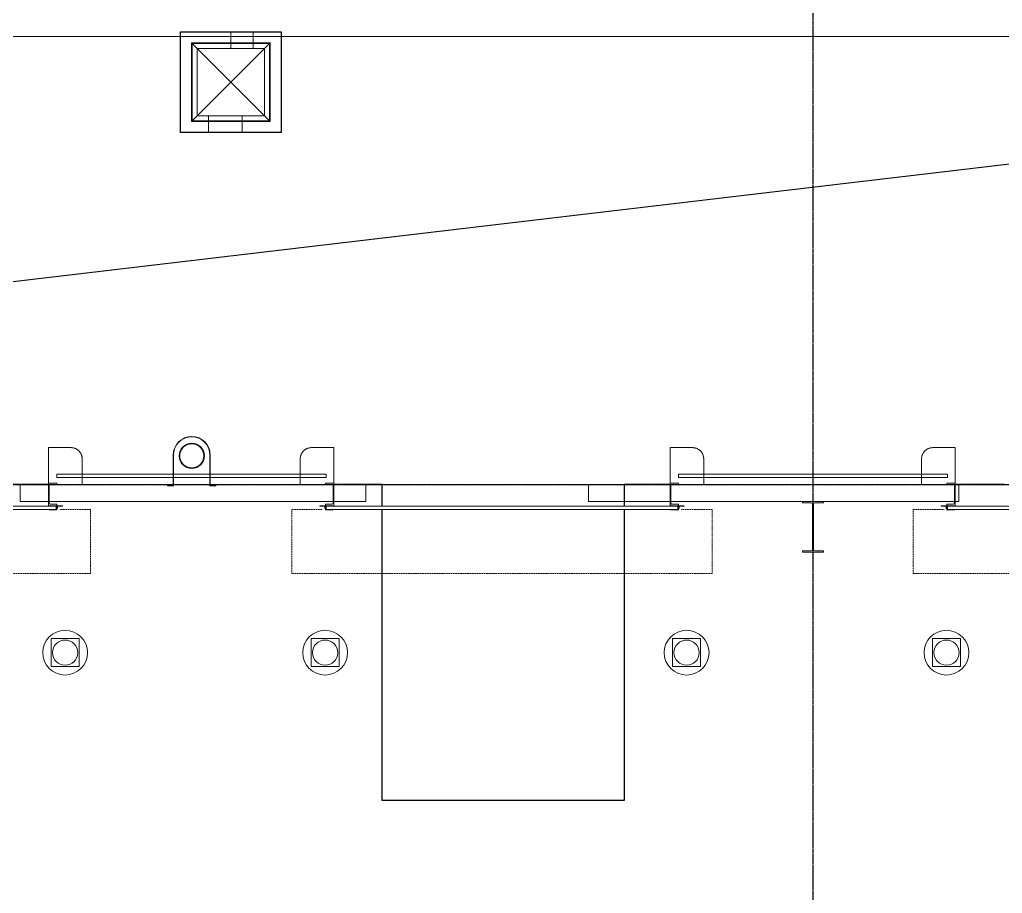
# Model space of a CAD drawing. Header units: millimetres. Extents: x -677815 to 476396, y -125373 to 39000.
# Drawn here: x 169087 to 177855, y -3649 to 4151 of the extents above; entities that cross this region are included whole.
import ezdxf

# ---------------------------------------------------------------- set-up
doc = ezdxf.new("R2010")
doc.units = ezdxf.units.MM
for name, pattern in [('Xref building Toll$0$_SBA Dash - Loose', [5, 3, -2]), ('Xref building Toll$0$_SBA Dash - Tight', [1.6, 1, -0.6]), ('Xref building Toll$0$CENTER', [7, 4, -1, 1, -1]), ('Xref building Toll$0$Grid Line', [22.225, 12.7, -3.175, 3.175, -3.175])]:
    doc.linetypes.add(name, pattern=pattern)
for name, color, linetype, lineweight in [('AM_BOR', 4, 'Continuous', 25), ('Xref building Toll$0$A-DETL', 90, 'Continuous', 9), ('Xref building Toll$0$A-DOOR', 31, 'Continuous', 9), ('Xref building Toll$0$A-DOOR-FRAM', 31, 'Continuous', 9), ('Xref building Toll$0$A-FLOR', 192, 'Continuous', 25), ('Xref building Toll$0$A-GENM', 13, 'Continuous', 9), ('Xref building Toll$0$A-WALL', 113, 'Continuous', 9), ('Xref building Toll$0$P-PIPE', 3, 'Continuous', 9), ('Xref building Toll$0$P-SANR-FIXT', 6, 'Continuous', 9), ('Xref building Toll$0$P-SANR-FIXT-HDLN', 131, 'Continuous', 9), ('Xref building Toll$0$S-COLS', 52, 'Continuous', 9)]:
    doc.layers.add(name, color=color, linetype=linetype, lineweight=lineweight)
doc.layers.add('Xref building Toll$0$S-GRID', color=8, linetype='Continuous')

# ---------------------------------------------------------------- blocks, each defined once
blk = doc.blocks.new('Xref building Toll$0$Toll Grids')
at = {"layer": 'Xref building Toll$0$S-GRID', "linetype": 'Xref building Toll$0$Grid Line'}
for p, q in [((176166, -125373.3), (176166, 36031.5)), ((-9195.8, 0), (280997.7, 0))]:
    blk.add_line(p, q, dxfattribs=at)
blk = doc.blocks.new('Xref building Toll$0$_SBA ROLLER LVDoor_C Clip At Side - 3000W x 3600H-V2-MASTER GROUND FLOOR')
at = {"layer": 'Xref building Toll$0$A-DOOR', "linetype": 'Xref building Toll$0$_SBA Dash - Tight'}
for p, q in [((-1875, 147), (-1875, 717)), ((-1875, 717), (1875, 717)), ((1875, 147), (1875, 717)), ((-1875, 147), (-1600, 147)), ((1600, 147), (1875, 147))]:
    blk.add_line(p, q, dxfattribs=at)
at = {"layer": 'Xref building Toll$0$A-DOOR'}
for p, q in [((-1625, 118), (-1580, 118)), ((-1625, 113), (-1625, 118)), ((-1575, 113), (-1625, 113)), ((-1580, 138), (-1575, 138)), ((-1580, 118), (-1580, 138)), ((-1575, 138), (-1575, 113)), ((-1575, 113), (-1500, 113)), ((-1575, 101), (-1575, 113)), ((-1518, 101), (-1575, 101)), ((-1568, 147), (1568, 147)), ((-1568, 117), (-1568, 147)), ((1568, 117), (-1568, 117)), ((-1506, 75), (-1506, 89)), ((-1500, 113), (-1500, -87)), ((1500, 113), (1575, 113)), ((1500, -87), (1500, 113)), ((1506, 89), (1506, 75)), ((1575, 101), (1518, 101)), ((1568, 147), (1568, 117)), ((1575, 138), (1580, 138)), ((1575, 113), (1575, 138)), ((1575, 113), (1575, 101)), ((1625, 113), (1575, 113)), ((1580, 138), (1580, 118)), ((1580, 118), (1625, 118)), ((1625, 118), (1625, 113)), ((-1575, -87), (-1575, -75)), ((-1500, -87), (-1575, -87)), ((1575, -87), (1500, -87)), ((1575, -75), (1575, -87))]:
    blk.add_line(p, q, dxfattribs=at)
at = {"layer": 'Xref building Toll$0$A-DOOR', "linetype": 'Xref building Toll$0$CENTER'}
for p, q in [((-1800, -75), (-1500, -75)), ((-1800, -305), (-1800, -75)), ((-1800, -75), (1800, -75)), ((-1500, -75), (-1500, -405)), ((1500, -405), (1500, -75)), ((1500, -75), (1800, -75)), ((1800, -75), (1800, -305)), ((-1500, -405), (-1700, -405)), ((1700, -405), (1500, -405))]:
    blk.add_line(p, q, dxfattribs=at)
at = {"layer": 'Xref building Toll$0$A-DOOR'}
for centre, start, end in [((-1518, 89), 360, 90), ((1518, 89), 90, 180)]:
    blk.add_arc(centre, 12, start, end, dxfattribs=at)
at = {"layer": 'Xref building Toll$0$A-DOOR', "linetype": 'Xref building Toll$0$CENTER'}
for centre, start, end in [((-1700, -305), 180, 270), ((1700, -305), 270, 0)]:
    blk.add_arc(centre, 100, start, end, dxfattribs=at)
at = {"layer": 'Xref building Toll$0$A-DOOR-FRAM'}
for p, q in [((-1575, 151), (-1505, 151)), ((-1575, 113), (-1575, 151)), ((-1505, 113), (-1575, 113)), ((-1573, 149), (-1573, 115)), ((-1505, 149), (-1573, 149)), ((-1573, 115), (-1505, 115)), ((-1505, 151), (-1505, 149)), ((-1505, 115), (-1505, 113)), ((1505, 151), (1575, 151)), ((1505, 149), (1505, 151)), ((1573, 149), (1505, 149)), ((1505, 115), (1573, 115)), ((1505, 113), (1505, 115)), ((1575, 113), (1505, 113)), ((1573, 115), (1573, 149)), ((1575, 151), (1575, 113)), ((-1800, -140), (-1800, -75)), ((-1506, -75), (-1500, -75)), ((-1500, -75), (-1500, -405)), ((1500, -75), (1506, -75)), ((1500, -405), (1500, -75)), ((1800, -75), (1800, -140)), ((-1800, -305), (-1800, -169)), ((1800, -169), (1800, -305)), ((-1500, -405), (-1700, -405)), ((1700, -405), (1500, -405))]:
    blk.add_line(p, q, dxfattribs=at)
at = {"layer": 'Xref building Toll$0$A-DOOR-FRAM', "lineweight": 9}
blk.add_line((1562, -75), (-1562, -75), dxfattribs=at)
at = {"layer": 'Xref building Toll$0$A-DOOR-FRAM'}
for centre, start, end in [((-1700, -305), 180, 270), ((1700, -305), 270, 0)]:
    blk.add_arc(centre, 100, start, end, dxfattribs=at)
blk = doc.blocks.new('Xref building Toll$0$Removable - Bollard Cast-In - 165 Bollard 1200 high - B2-623364-MASTER GROUND FLOOR')
at = {"layer": 'Xref building Toll$0$A-GENM'}
for p, q in [((121.7, 187.4), (-128.3, 187.4)), ((-128.3, 187.4), (-128.3, -62.6)), ((-128.3, -62.6), (-128.3, 187.4)), ((-128.3, 187.4), (121.7, 187.4)), ((-128.3, 187.4), (-128.3, 187.4)), ((121.7, -62.6), (121.7, 187.4)), ((121.7, 187.4), (121.7, -62.6)), ((121.7, 187.4), (121.7, 187.4)), ((-128.3, -62.6), (121.7, -62.6)), ((121.7, -62.6), (-128.3, -62.6)), ((-128.3, -62.6), (-128.3, -62.6)), ((121.7, -62.6), (121.7, -62.6))]:
    blk.add_line(p, q, dxfattribs=at)
for radius, start, end in [(200, 360, 180), (200, 0, 180), (200, 360, 180), (200, 0, 180), (112.5, 360, 180), (112.5, 0, 180), (200, 180, 360), (200, 180, 360), (200, 180, 360), (200, 180, 360), (112.5, 180, 360), (112.5, 180, 360)]:
    blk.add_arc((-3.3, 62.4), radius, start, end, dxfattribs=at)
blk = doc.blocks.new('Xref building Toll$0$_SBA ROLLER LVDoor_C Clip At Side - 3000W x 3600H-V1-MASTER GROUND FLOOR')
at = {"layer": 'Xref building Toll$0$A-DOOR', "linetype": 'Xref building Toll$0$_SBA Dash - Tight'}
for p, q in [((-1875, 147), (-1875, 717)), ((-1875, 717), (1875, 717)), ((1875, 147), (1875, 717)), ((-1875, 147), (-1600, 147)), ((1600, 147), (1875, 147))]:
    blk.add_line(p, q, dxfattribs=at)
at = {"layer": 'Xref building Toll$0$A-DOOR'}
for p, q in [((-1625, 118), (-1580, 118)), ((-1625, 113), (-1625, 118)), ((-1575, 113), (-1625, 113)), ((-1580, 138), (-1575, 138)), ((-1580, 118), (-1580, 138)), ((-1575, 138), (-1575, 113)), ((-1575, 113), (-1500, 113)), ((-1575, 101), (-1575, 113)), ((-1518, 101), (-1575, 101)), ((-1568, 147), (1568, 147)), ((-1568, 117), (-1568, 147)), ((1568, 117), (-1568, 117)), ((-1506, 75), (-1506, 89)), ((-1500, 113), (-1500, -87)), ((1500, 113), (1575, 113)), ((1500, -87), (1500, 113)), ((1506, 89), (1506, 75)), ((1575, 101), (1518, 101)), ((1568, 147), (1568, 117)), ((1575, 138), (1580, 138)), ((1575, 113), (1575, 138)), ((1575, 113), (1575, 101)), ((1625, 113), (1575, 113)), ((1580, 138), (1580, 118)), ((1580, 118), (1625, 118)), ((1625, 118), (1625, 113)), ((-1575, -87), (-1575, -75)), ((-1500, -87), (-1575, -87)), ((1575, -87), (1500, -87)), ((1575, -75), (1575, -87))]:
    blk.add_line(p, q, dxfattribs=at)
at = {"layer": 'Xref building Toll$0$A-DOOR', "linetype": 'Xref building Toll$0$CENTER'}
for p, q in [((-1800, -75), (-1500, -75)), ((-1800, -305), (-1800, -75)), ((-1800, -75), (1800, -75)), ((-1500, -75), (-1500, -405)), ((1500, -405), (1500, -75)), ((1500, -75), (1800, -75)), ((1800, -75), (1800, -305)), ((-1500, -405), (-1700, -405)), ((1700, -405), (1500, -405))]:
    blk.add_line(p, q, dxfattribs=at)
at = {"layer": 'Xref building Toll$0$A-DOOR'}
for centre, start, end in [((-1518, 89), 360, 90), ((1518, 89), 90, 180)]:
    blk.add_arc(centre, 12, start, end, dxfattribs=at)
at = {"layer": 'Xref building Toll$0$A-DOOR', "linetype": 'Xref building Toll$0$CENTER'}
for centre, start, end in [((-1700, -305), 180, 270), ((1700, -305), 270, 0)]:
    blk.add_arc(centre, 100, start, end, dxfattribs=at)
at = {"layer": 'Xref building Toll$0$A-DOOR-FRAM'}
for p, q in [((-1575, 151), (-1505, 151)), ((-1575, 113), (-1575, 151)), ((-1505, 113), (-1575, 113)), ((-1573, 149), (-1573, 115)), ((-1505, 149), (-1573, 149)), ((-1573, 115), (-1505, 115)), ((-1505, 151), (-1505, 149)), ((-1505, 115), (-1505, 113)), ((1505, 151), (1575, 151)), ((1505, 149), (1505, 151)), ((1573, 149), (1505, 149)), ((1505, 115), (1573, 115)), ((1505, 113), (1505, 115)), ((1575, 113), (1505, 113)), ((1573, 115), (1573, 149)), ((1575, 151), (1575, 113)), ((-1800, -140), (-1800, -75)), ((-1506, -75), (-1500, -75)), ((-1500, -75), (-1500, -405)), ((1500, -75), (1506, -75)), ((1500, -405), (1500, -75)), ((1800, -75), (1800, -140)), ((-1800, -305), (-1800, -169)), ((1800, -169), (1800, -305)), ((-1500, -405), (-1700, -405)), ((1700, -405), (1500, -405))]:
    blk.add_line(p, q, dxfattribs=at)
at = {"layer": 'Xref building Toll$0$A-DOOR-FRAM', "lineweight": 9}
blk.add_line((1562, -75), (-1562, -75), dxfattribs=at)
at = {"layer": 'Xref building Toll$0$A-DOOR-FRAM'}
for centre, start, end in [((-1700, -305), 180, 270), ((1700, -305), 270, 0)]:
    blk.add_arc(centre, 100, start, end, dxfattribs=at)
blk = doc.blocks.new('Xref building Toll$0$_SBA ROLLER LVDoor_C Clip At Side - 3000W x 3600H-V11-MASTER GROUND FLOOR')
at = {"layer": 'Xref building Toll$0$A-DOOR', "linetype": 'Xref building Toll$0$_SBA Dash - Tight'}
for p, q in [((-1875, 147), (-1875, 717)), ((-1875, 717), (1875, 717)), ((1875, 147), (1875, 717)), ((-1875, 147), (-1600, 147)), ((1600, 147), (1875, 147))]:
    blk.add_line(p, q, dxfattribs=at)
at = {"layer": 'Xref building Toll$0$A-DOOR'}
for p, q in [((-1625, 118), (-1580, 118)), ((-1625, 113), (-1625, 118)), ((-1575, 113), (-1625, 113)), ((-1580, 138), (-1575, 138)), ((-1580, 118), (-1580, 138)), ((-1575, 138), (-1575, 113)), ((-1575, 113), (-1500, 113)), ((-1575, 101), (-1575, 113)), ((-1518, 101), (-1575, 101)), ((-1568, 147), (1568, 147)), ((-1568, 117), (-1568, 147)), ((1568, 117), (-1568, 117)), ((-1506, 75), (-1506, 89)), ((-1500, 113), (-1500, -87)), ((1500, 113), (1575, 113)), ((1500, -87), (1500, 113)), ((1506, 89), (1506, 75)), ((1575, 101), (1518, 101)), ((1568, 147), (1568, 117)), ((1575, 138), (1580, 138)), ((1575, 113), (1575, 138)), ((1575, 113), (1575, 101)), ((1625, 113), (1575, 113)), ((1580, 138), (1580, 118)), ((1580, 118), (1625, 118)), ((1625, 118), (1625, 113)), ((-1575, -87), (-1575, -75)), ((-1500, -87), (-1575, -87)), ((1575, -87), (1500, -87)), ((1575, -75), (1575, -87))]:
    blk.add_line(p, q, dxfattribs=at)
at = {"layer": 'Xref building Toll$0$A-DOOR', "linetype": 'Xref building Toll$0$CENTER'}
for p, q in [((-1800, -75), (-1500, -75)), ((-1800, -305), (-1800, -75)), ((-1800, -75), (1800, -75)), ((-1500, -75), (-1500, -405)), ((1500, -405), (1500, -75)), ((1500, -75), (1800, -75)), ((1800, -75), (1800, -305)), ((-1500, -405), (-1700, -405)), ((1700, -405), (1500, -405))]:
    blk.add_line(p, q, dxfattribs=at)
at = {"layer": 'Xref building Toll$0$A-DOOR'}
for centre, start, end in [((-1518, 89), 360, 90), ((1518, 89), 90, 180)]:
    blk.add_arc(centre, 12, start, end, dxfattribs=at)
at = {"layer": 'Xref building Toll$0$A-DOOR', "linetype": 'Xref building Toll$0$CENTER'}
for centre, start, end in [((-1700, -305), 180, 270), ((1700, -305), 270, 0)]:
    blk.add_arc(centre, 100, start, end, dxfattribs=at)
at = {"layer": 'Xref building Toll$0$A-DOOR-FRAM'}
for p, q in [((-1575, 151), (-1505, 151)), ((-1575, 113), (-1575, 151)), ((-1505, 113), (-1575, 113)), ((-1573, 149), (-1573, 115)), ((-1505, 149), (-1573, 149)), ((-1573, 115), (-1505, 115)), ((-1505, 151), (-1505, 149)), ((-1505, 115), (-1505, 113)), ((1505, 151), (1575, 151)), ((1505, 149), (1505, 151)), ((1573, 149), (1505, 149)), ((1505, 115), (1573, 115)), ((1505, 113), (1505, 115)), ((1575, 113), (1505, 113)), ((1573, 115), (1573, 149)), ((1575, 151), (1575, 113)), ((-1800, -140), (-1800, -75)), ((-1506, -75), (-1500, -75)), ((-1500, -75), (-1500, -405)), ((1500, -75), (1506, -75)), ((1500, -405), (1500, -75)), ((1800, -75), (1800, -140)), ((-1800, -305), (-1800, -169)), ((1800, -169), (1800, -305)), ((-1500, -405), (-1700, -405)), ((1700, -405), (1500, -405))]:
    blk.add_line(p, q, dxfattribs=at)
at = {"layer": 'Xref building Toll$0$A-DOOR-FRAM', "lineweight": 9}
blk.add_line((1562, -75), (-1562, -75), dxfattribs=at)
at = {"layer": 'Xref building Toll$0$A-DOOR-FRAM'}
for centre, start, end in [((-1700, -305), 180, 270), ((1700, -305), 270, 0)]:
    blk.add_arc(centre, 100, start, end, dxfattribs=at)
blk = doc.blocks.new('Xref building Toll$0$DWP_Downpipe - 225mm-1786116-MASTER GROUND FLOOR')
at = {"layer": 'Xref building Toll$0$P-PIPE'}
for radius, start, end in [(112.5, 360, 180), (112.5, 0, 180), (107.5, 0, 180), (107.5, 0, 180), (112.5, 180, 360), (112.5, 180, 360), (107.5, 180, 0), (107.5, 180, 360)]:
    blk.add_arc((-33.5, 236), radius, start, end, dxfattribs=at)
blk = doc.blocks.new('Xref building Toll$0$IVS-GM-DownPipe Cover - DP 225mm-1899590-MASTER GROUND FLOOR')
at = {"layer": 'Xref building Toll$0$A-GENM'}
for p, q in [((-162.5, 275), (-215.5, 275)), ((-215.5, 275), (-215.5, 272)), ((-215.5, 272), (-215.5, 275)), ((-215.5, 275), (-162.5, 275)), ((-215.5, 275), (-215.5, 275)), ((-215.5, 272), (-165.5, 272)), ((-165.5, 272), (-215.5, 272)), ((-215.5, 272), (-215.5, 272)), ((-165.5, 272), (-165.5, 0)), ((-165.5, 0), (-165.5, 272)), ((-165.5, 272), (-165.5, 272)), ((-162.5, 0), (-162.5, 275)), ((-162.5, 275), (-162.5, 0)), ((-162.5, 275), (-162.5, 275)), ((215.5, 275), (162.5, 275)), ((162.5, 275), (162.5, 0)), ((162.5, 0), (162.5, 275)), ((162.5, 275), (215.5, 275)), ((162.5, 275), (162.5, 275)), ((165.5, 0), (165.5, 272)), ((165.5, 272), (215.5, 272)), ((215.5, 272), (165.5, 272)), ((165.5, 272), (165.5, 0)), ((165.5, 272), (165.5, 272)), ((215.5, 272), (215.5, 275)), ((215.5, 275), (215.5, 272)), ((215.5, 275), (215.5, 275)), ((215.5, 272), (215.5, 272))]:
    blk.add_line(p, q, dxfattribs=at)
for radius, end in [(165.5, 360), (165.5, 0), (162.5, 360), (162.5, 360)]:
    blk.add_arc((0, 0), radius, 180, end, dxfattribs=at)
blk = doc.blocks.new('Xref building Toll$0$UB-Universal Beam-Column - C1_5_460UB67-1338434-MASTER GROUND FLOOR')
at = {"layer": 'Xref building Toll$0$S-COLS', "lineweight": 18}
for p, q in [((95, 227), (-95, 227)), ((-95, 227), (-95, 214.3)), ((-95, 214.3), (-15.65, 214.3)), ((-4.25, 202.9), (-4.25, -202.9)), ((4.25, -202.9), (4.25, 202.9)), ((15.65, 214.3), (95, 214.3)), ((95, 214.3), (95, 227)), ((-15.65, -214.3), (-95, -214.3)), ((-95, -214.3), (-95, -227)), ((-95, -227), (95, -227)), ((95, -214.3), (15.65, -214.3)), ((95, -227), (95, -214.3))]:
    blk.add_line(p, q, dxfattribs=at)
at = {"layer": 'Xref building Toll$0$S-COLS'}
for p, q in [((-95, 227), (-95, 227)), ((-95, 214.3), (-95, 214.3)), ((95, 227), (95, 227)), ((95, 214.3), (95, 214.3)), ((-95, -214.3), (-95, -214.3)), ((-95, -227), (-95, -227)), ((95, -214.3), (95, -214.3)), ((95, -227), (95, -227))]:
    blk.add_line(p, q, dxfattribs=at)
at = {"layer": 'Xref building Toll$0$S-COLS', "lineweight": 18}
for centre, start, end in [((-15.65, 202.9), 0, 90), ((15.65, 202.9), 90, 180), ((-15.65, -202.9), 270, 0), ((15.65, -202.9), 180, 270)]:
    blk.add_arc(centre, 11.4, start, end, dxfattribs=at)
blk = doc.blocks.new('Xref building Toll$0$IVS-PLF-Floor Based-Site Sump Pit - 900x900x900mm-1221852-MASTER GROUND FLOOR')
at = {"layer": 'Xref building Toll$0$P-SANR-FIXT'}
for p, q in [((450, 450), (-450, 450)), ((-450, 450), (-450, -450)), ((-450, -450), (-450, 450)), ((-450, 450), (450, 450)), ((-450, 450), (-450, 450)), ((0, 450), (0, 300)), ((0, 450), (200, 450)), ((200, 450), (0, 450)), ((200, 300), (200, 450)), ((450, -450), (450, 450)), ((450, 450), (450, -450)), ((450, 450), (450, 450)), ((-350, 350), (350, 350)), ((-350, -350), (-350, 350)), ((350, 350), (-350, 350)), ((-350, 350), (-350, -350)), ((-350, 350), (-350, 350)), ((345, 345), (-345, 345)), ((-345, 345), (-345, -345)), ((-345, -345), (-345, 345)), ((-345, 345), (345, 345)), ((-345, 345), (-345, 345)), ((300, 300), (-300, 300)), ((-300, 300), (-300, -300)), ((300, 300), (-300, 300)), ((-300, 300), (-300, 300)), ((-300, 300), (-300, -300)), ((200, 300), (0, 300)), ((0, 300), (200, 300)), ((300, -300), (300, 300)), ((300, -300), (300, 300)), ((300, 300), (300, 300)), ((345, -345), (345, 345)), ((345, 345), (345, -345)), ((345, 345), (345, 345)), ((350, 350), (350, -350)), ((350, -350), (350, 350)), ((350, 350), (350, 350)), ((350, -350), (-350, -350)), ((-350, -350), (350, -350)), ((-350, -350), (-350, -350)), ((-345, -345), (345, -345)), ((345, -345), (-345, -345)), ((-345, -345), (-345, -345)), ((-300, -300), (300, -300)), ((-300, -300), (-300, -300)), ((-300, -300), (300, -300)), ((-200, -300), (-200, -450)), ((-200, -300), (100, -300)), ((100, -300), (-200, -300)), ((100, -450), (100, -300)), ((300, -300), (300, -300)), ((345, -345), (345, -345)), ((350, -350), (350, -350)), ((-450, -450), (450, -450)), ((450, -450), (-450, -450)), ((-450, -450), (-450, -450)), ((100, -450), (-200, -450)), ((-200, -450), (100, -450)), ((450, -450), (450, -450))]:
    blk.add_line(p, q, dxfattribs=at)
at = {"layer": 'Xref building Toll$0$P-SANR-FIXT-HDLN'}
for p, q in [((-345, -345), (345, 345)), ((-345, 345), (345, -345))]:
    blk.add_line(p, q, dxfattribs=at)
blk = doc.blocks.new('Xref building Toll$0$building block 28092016')
at = {"layer": 'Xref building Toll$0$A-DETL', "linetype": 'Xref building Toll$0$_SBA Dash - Loose'}
for p, q in [((875819.6, -667499.5), (910102.6, -667499.5)), ((910102.6, -667499.5), (875819.6, -671549.3))]:
    blk.add_line(p, q, dxfattribs=at)
at = {"layer": 'Xref building Toll$0$A-FLOR'}
for p, q in [((893070.6, -667457), (893970.6, -667457)), ((893070.6, -668357), (893070.6, -667457)), ((893970.6, -667457), (893970.6, -668357)), ((893970.6, -668357), (893070.6, -668357)), ((891894.6, -671499.5), (891490.6, -671499.5)), ((894871.9, -671499.5), (894440.1, -671499.5)), ((894871.9, -671691.5), (894871.9, -671499.5)), ((897440.1, -671499.5), (897031.9, -671499.5)), ((897031.9, -671499.5), (897031.9, -671691.5)), ((900420.6, -671499.5), (899984.6, -671499.5)), ((894871.9, -674319.5), (894871.9, -671721.5)), ((897031.9, -671721.5), (897031.9, -674319.5)), ((897031.9, -674319.5), (894871.9, -674319.5))]:
    blk.add_line(p, q, dxfattribs=at)
at = {"layer": 'Xref building Toll$0$A-WALL', "lineweight": 18}
for p, q in [((894372.1, -671405.5), (891969.6, -671405.5)), ((891969.6, -671405.5), (891969.6, -671434.5)), ((894372.1, -671434.5), (894372.1, -671405.5)), ((899916.6, -671405.5), (897515.1, -671405.5)), ((897515.1, -671405.5), (897515.1, -671434.5)), ((899916.6, -671434.5), (899916.6, -671405.5)), ((891969.6, -671434.5), (894372.1, -671434.5)), ((897515.1, -671434.5), (899916.6, -671434.5))]:
    blk.add_line(p, q, dxfattribs=at)
at = {"layer": 'Xref building Toll$0$A-WALL'}
for p, q in [((891640.6, -671499.5), (891640.6, -671649.5)), ((891900.6, -671499.5), (894434.1, -671499.5)), ((891900.6, -671649.5), (891900.6, -671499.5)), ((894434.1, -671499.5), (894434.1, -671649.5)), ((894726.1, -671649.5), (894726.1, -671499.5)), ((896712.2, -671499.5), (897031.9, -671499.5)), ((896712.2, -671499.5), (896712.2, -671649.5)), ((897446.1, -671499.5), (899978.6, -671499.5)), ((897446.1, -671649.5), (897446.1, -671499.5)), ((899978.6, -671499.5), (899978.6, -671649.5)), ((900017.2, -671649.5), (900017.2, -671499.5)), ((891894.6, -671649.5), (891640.6, -671649.5)), ((894434.1, -671649.5), (891900.6, -671649.5)), ((894726.1, -671649.5), (894440.1, -671649.5)), ((897440.1, -671649.5), (896712.2, -671649.5)), ((898620.6, -671649.5), (897446.1, -671649.5)), ((899978.6, -671649.5), (898810.6, -671649.5)), ((900017.2, -671649.5), (899984.6, -671649.5))]:
    blk.add_line(p, q, dxfattribs=at)
at = {"layer": 'Xref building Toll$0$A-DOOR', "rotation": 180}
for name, p in [('Xref building Toll$0$_SBA ROLLER LVDoor_C Clip At Side - 3000W x 3600H-V11-MASTER GROUND FLOOR', (890394.6, -671574.5)), ('Xref building Toll$0$_SBA ROLLER LVDoor_C Clip At Side - 3000W x 3600H-V1-MASTER GROUND FLOOR', (895940.1, -671574.5)), ('Xref building Toll$0$_SBA ROLLER LVDoor_C Clip At Side - 3000W x 3600H-V2-MASTER GROUND FLOOR', (901484.6, -671574.5))]:
    blk.add_blockref(name, p, dxfattribs=at)
at = {"layer": 'Xref building Toll$0$A-GENM', "rotation": 180}
blk.add_blockref('Xref building Toll$0$IVS-GM-DownPipe Cover - DP 225mm-1899590-MASTER GROUND FLOOR', (893172.1, -671235.6), dxfattribs=at)
at = {"layer": 'Xref building Toll$0$A-GENM'}
for p in [(892045.3, -673061.9), (894365.2, -673061.9), (897590.8, -673061.9), (899909.7, -673061.9)]:
    blk.add_blockref('Xref building Toll$0$Removable - Bollard Cast-In - 165 Bollard 1200 high - B2-623364-MASTER GROUND FLOOR', p, dxfattribs=at)
at = {"layer": 'Xref building Toll$0$P-PIPE'}
blk.add_blockref('Xref building Toll$0$DWP_Downpipe - 225mm-1786116-MASTER GROUND FLOOR', (893205.7, -671478.5), dxfattribs=at)
at = {"layer": 'Xref building Toll$0$P-SANR-FIXT'}
blk.add_blockref('Xref building Toll$0$IVS-PLF-Floor Based-Site Sump Pit - 900x900x900mm-1221852-MASTER GROUND FLOOR', (893520.6, -667907), dxfattribs=at)
at = {"layer": 'Xref building Toll$0$S-COLS'}
blk.add_blockref('Xref building Toll$0$UB-Universal Beam-Column - C1_5_460UB67-1338434-MASTER GROUND FLOOR', (898715.6, -671876.5), dxfattribs=at)
blk = doc.blocks.new('Xref building Toll')
for name, p in [('Xref building Toll$0$Toll Grids', (0, 0)), ('Xref building Toll$0$building block 28092016', (-722549.6, 671499.5))]:
    blk.add_blockref(name, p)

msp = doc.modelspace()

# ---------------------------------------------------------------- block references
at = {"layer": 'AM_BOR'}
msp.add_blockref('Xref building Toll', (0, 0), dxfattribs=at)

doc.saveas('drawing.dxf')
